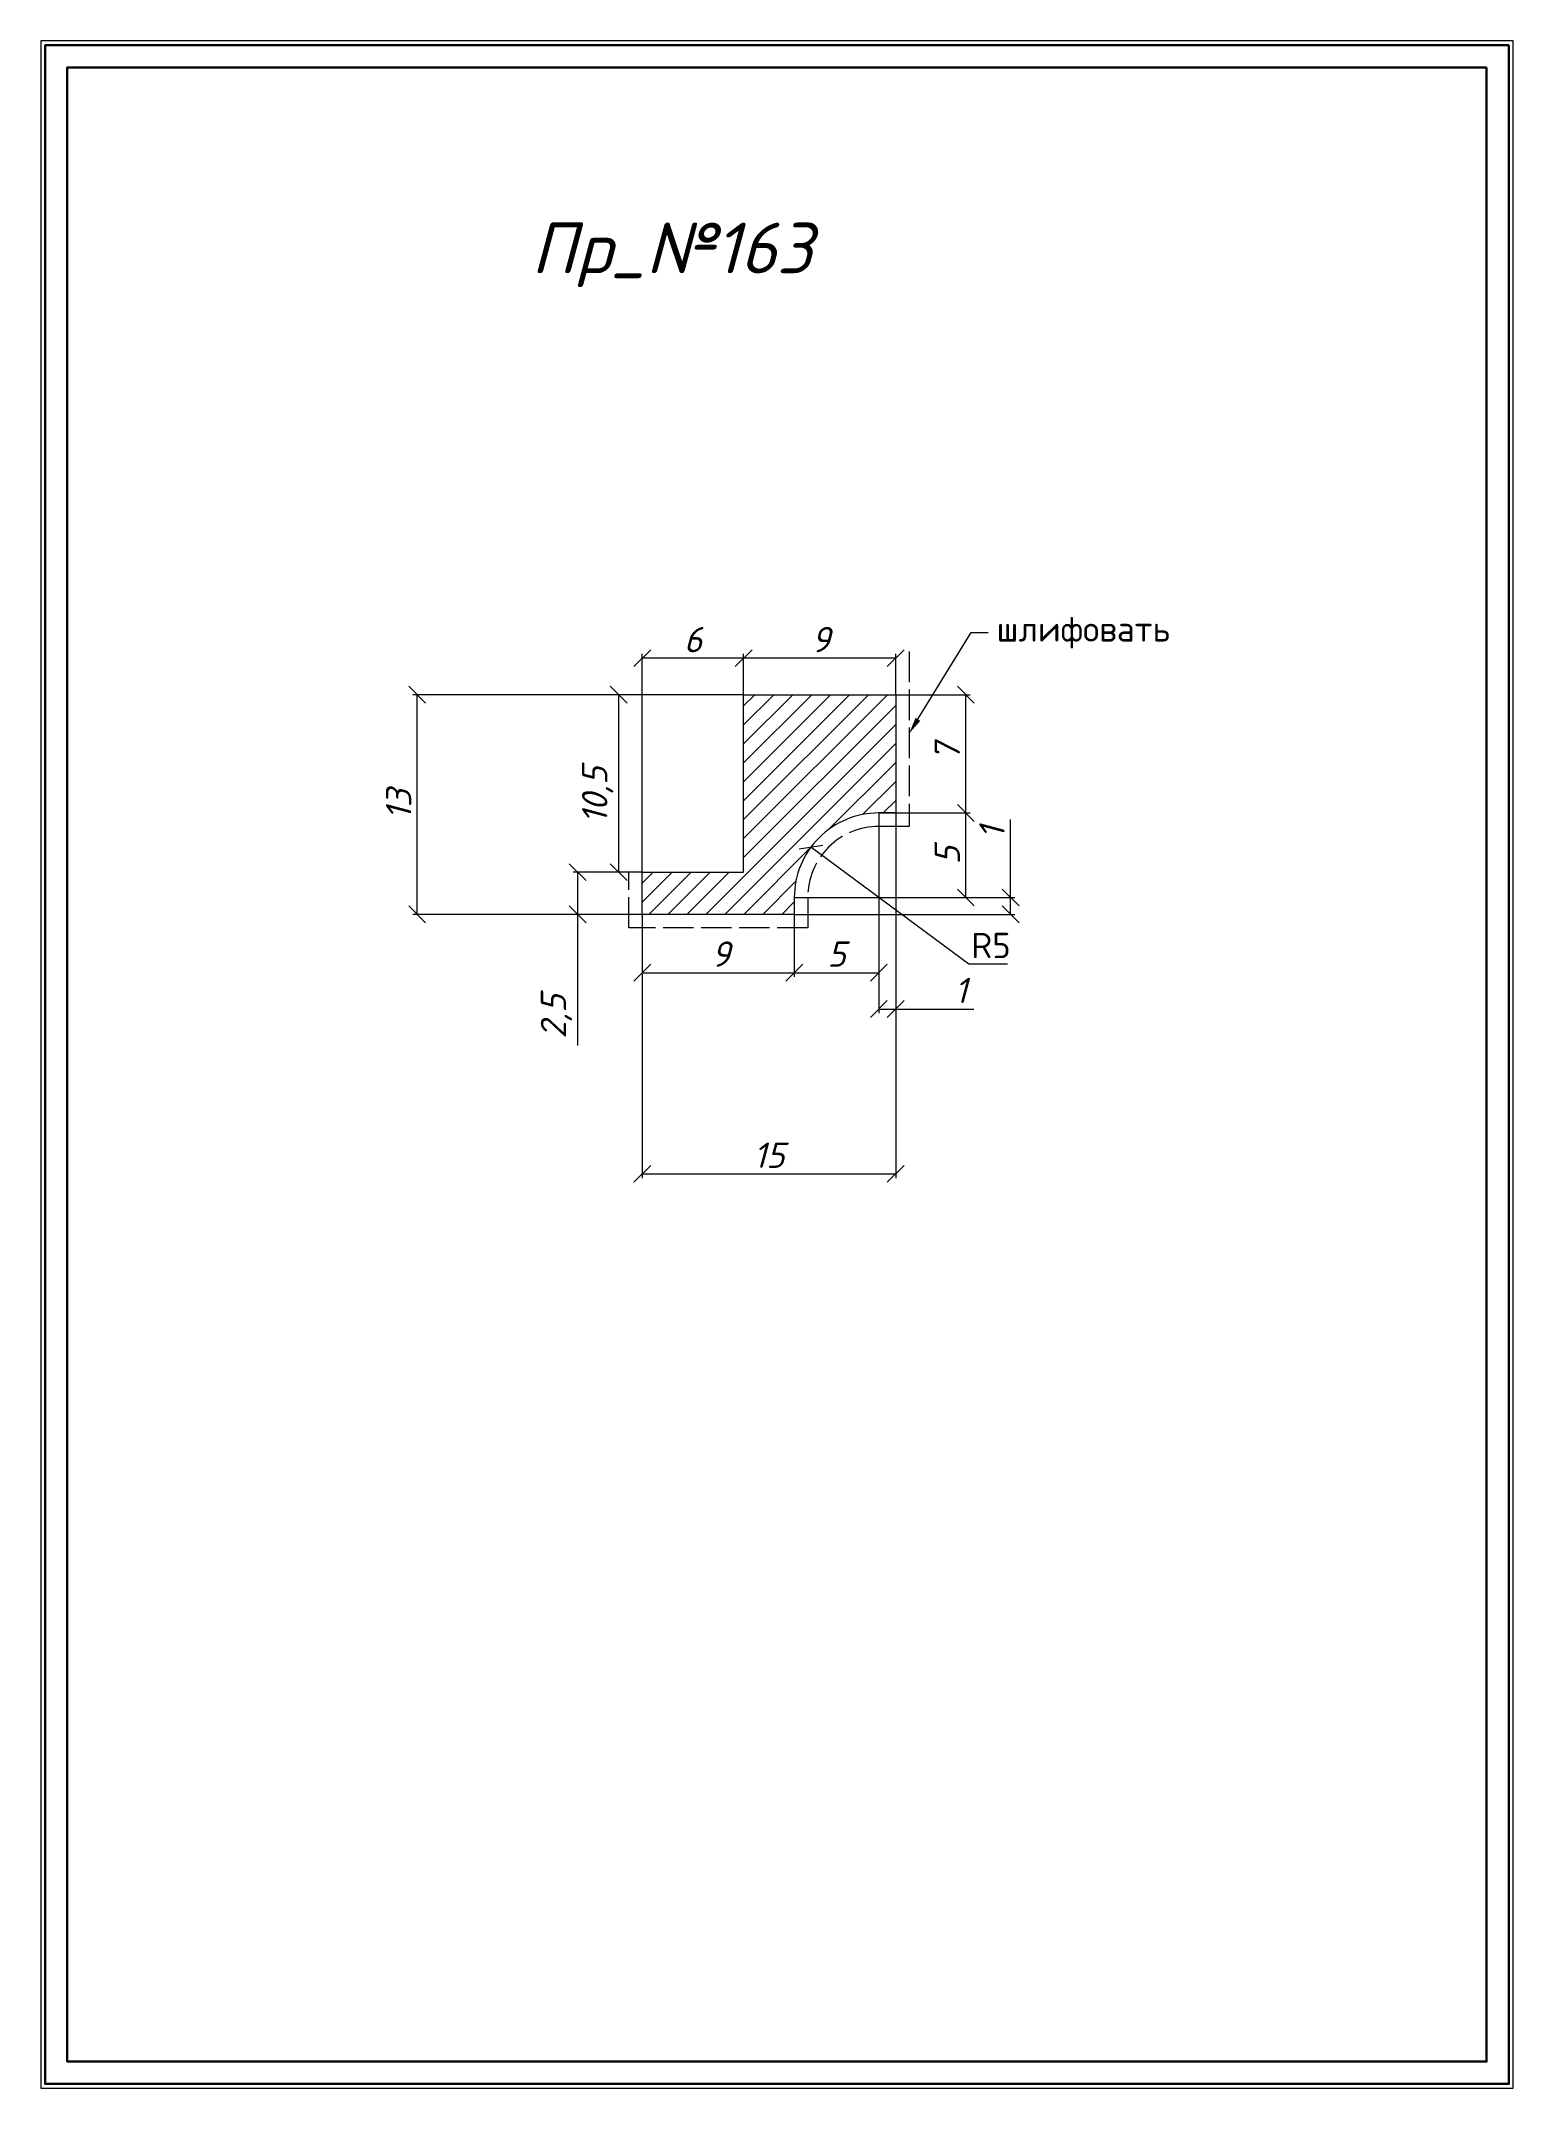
# Model space of a CAD drawing. Header units: millimetres. Extents: x 0 to 87, y -1951 to -1830.
import ezdxf
from ezdxf import colors
from ezdxf.entities.mleader import LeaderData, LeaderLine
from ezdxf.math import Vec2, Vec3

# ---------------------------------------------------------------- set-up
doc = ezdxf.new("R2010")
doc.units = ezdxf.units.MM
doc.linetypes.add('ACAD_ISO02W100', pattern=[15, 12, -3])
doc.layers.get('0').update_dxf_attribs({"lineweight": 13})
for name, color, linetype, lineweight in [('Пр_№163', 1, 'Continuous', 35), ('служебный слой ЛИНИИ ПУНКТИРНЫЕ', 7, 'ACAD_ISO02W100', 13), ('служебный слой НАДПИСИ', 7, 'Continuous', 13), ('служебный слой РАЗМЕРЫ', 7, 'Continuous', 9), ('служебный слой ШТАМП', 7, 'Continuous', 30)]:
    doc.layers.add(name, color=color, linetype=linetype, lineweight=lineweight)
doc.styles.add('ЕСКД', font='isocpeur.ttf', dxfattribs={"oblique": 15})
doc.styles.add('ЕСКД профили размеры', font='isocpeur.ttf')
doc.styles.add('ЕСКД профили текст', font='isocpeur.ttf')
doc.dimstyles.new('ЕСКД', dxfattribs={"dimtxt": 3.5, "dimasz": 2.5, "dimexe": 0.25, "dimexo": 0, "dimgap": 0.35, "dimtad": 1, "dimdec": 1, "dimzin": 9, "dimtxsty": 'ЕСКД', "dimblk": 'OBLIQUE', "dimcen": 0, "dimclrd": 256, "dimclre": 256, "dimclrt": 256, "dimadec": 1, "dimazin": 0, "dimtfac": 1, "dimtdec": 1, "dimtmove": 0, "dimatfit": 3, "dimldrblk": 'DOTSMALL', "dimfxl": 1, "dimlwd": -1, "dimlwe": -1, "dimarcsym": 0})
doc.dimstyles.new('ЕСКД профили$4', dxfattribs={"dimtxt": 1.5, "dimasz": 1, "dimexe": 0.3, "dimexo": 0, "dimgap": 0.35, "dimtad": 1, "dimtoh": 1, "dimdec": 1, "dimzin": 9, "dimtxsty": 'ЕСКД профили размеры', "dimblk": 'OBLIQUE', "dimcen": 0, "dimse1": 1, "dimclrd": 256, "dimclre": 256, "dimclrt": 256, "dimadec": 1, "dimazin": 0, "dimtfac": 1, "dimtdec": 1, "dimtofl": 0, "dimtmove": 0, "dimatfit": 3, "dimldrblk": 'DOTSMALL', "dimfxl": 1, "dimlwd": -1, "dimlwe": -1, "dimarcsym": 2})

# ---------------------------------------------------------------- blocks, each defined once
blk = doc.blocks.new('_OBLIQUE')
at = {"color": 0, "linetype": 'ByBlock'}
blk.add_line((-0.5, -0.5), (0.5, 0.5), dxfattribs=at)
blk = doc.blocks.new('*D15')
at = {"layer": 'Defpoints', "color": 0, "transparency": 16777216}
for p in [(49.34, -1880.55), (53.36, -1883.53)]:
    blk.add_point(p, dxfattribs=at)
at = {"layer": 'служебный слой РАЗМЕРЫ', "transparency": 16777216}
for p, q in [((54.66, -1884.49), (45.32, -1877.58)), ((56.96, -1884.49), (54.66, -1884.49))]:
    blk.add_line(p, q, dxfattribs=at)
at = {"layer": 'служебный слой РАЗМЕРЫ', "transparency": 16777216, "rotation": 143.4816130699621}
blk.add_blockref('_OBLIQUE', (45.32, -1877.58), dxfattribs=at)
at = {"layer": 'служебный слой РАЗМЕРЫ', "transparency": 16777216, "insert": (55.98, -1883.39), "char_height": 1.5, "attachment_point": 5, "style": 'ЕСКД профили размеры'}
blk.add_mtext('R5', dxfattribs=at)
blk = doc.blocks.new('_DotSmall')
at = {"color": 0, "linetype": 'ByBlock', "lineweight": -3, "const_width": 0.5}
blk.add_lwpolyline([(-0.0625, 0, 1), (0.0625, 0, 1)], format="xyb", close=True, dxfattribs=at)
blk = doc.blocks.new('*D14')
at = {"layer": 'Defpoints', "color": 0, "transparency": 16777216}
for p in [(22.02, -1868.55), (41.34, -1868.55), (35.34, -1881.55)]:
    blk.add_point(p, dxfattribs=at)
at = {"layer": 'служебный слой РАЗМЕРЫ', "transparency": 16777216}
for p, q in [((41.34, -1868.55), (21.77, -1868.55)), ((22.02, -1881.55), (22.02, -1868.55)), ((35.34, -1881.55), (21.77, -1881.55))]:
    blk.add_line(p, q, dxfattribs=at)
for p, rotation in [((22.02, -1868.55), 90), ((22.02, -1881.55), 270)]:
    blk.add_blockref('_OBLIQUE', p, dxfattribs=dict(at, rotation=rotation))
at = {"layer": 'служебный слой РАЗМЕРЫ', "transparency": 16777216, "insert": (20.92, -1875.05), "char_height": 1.5, "attachment_point": 5, "rotation": 90, "style": 'ЕСКД'}
blk.add_mtext('13', dxfattribs=at)
blk = doc.blocks.new('*D13')
at = {"layer": 'Defpoints', "color": 0, "transparency": 16777216}
for p in [(50.34, -1875.55), (35.34, -1881.55), (50.34, -1896.9)]:
    blk.add_point(p, dxfattribs=at)
at = {"layer": 'служебный слой РАЗМЕРЫ', "transparency": 16777216}
for p, q in [((50.34, -1875.55), (50.34, -1897.15)), ((35.34, -1881.55), (35.34, -1897.15)), ((35.34, -1896.9), (50.34, -1896.9))]:
    blk.add_line(p, q, dxfattribs=at)
at = {"layer": 'служебный слой РАЗМЕРЫ', "transparency": 16777216, "rotation": 180}
blk.add_blockref('_OBLIQUE', (35.34, -1896.9), dxfattribs=at)
at = {"layer": 'служебный слой РАЗМЕРЫ', "transparency": 16777216}
blk.add_blockref('_OBLIQUE', (50.34, -1896.9), dxfattribs=at)
at = {"layer": 'служебный слой РАЗМЕРЫ', "transparency": 16777216, "insert": (42.84, -1895.8), "char_height": 1.5, "attachment_point": 5, "style": 'ЕСКД'}
blk.add_mtext('15', dxfattribs=at)
blk = doc.blocks.new('*D12')
at = {"layer": 'Defpoints', "color": 0, "transparency": 16777216}
for p in [(49.34, -1875.55), (54.49, -1875.55), (44.34, -1880.55)]:
    blk.add_point(p, dxfattribs=at)
at = {"layer": 'служебный слой РАЗМЕРЫ', "transparency": 16777216}
for p, q in [((49.34, -1875.55), (54.74, -1875.55)), ((54.49, -1880.55), (54.49, -1875.55)), ((44.34, -1880.55), (54.74, -1880.55))]:
    blk.add_line(p, q, dxfattribs=at)
for p, rotation in [((54.49, -1875.55), 90), ((54.49, -1880.55), 270)]:
    blk.add_blockref('_OBLIQUE', p, dxfattribs=dict(at, rotation=rotation))
at = {"layer": 'служебный слой РАЗМЕРЫ', "transparency": 16777216, "insert": (53.39, -1878.05), "char_height": 1.5, "attachment_point": 5, "rotation": 90, "style": 'ЕСКД'}
blk.add_mtext('5', dxfattribs=at)
blk = doc.blocks.new('*D11')
at = {"layer": 'Defpoints', "color": 0, "transparency": 16777216}
for p in [(44.34, -1880.55), (57.14, -1880.55), (44.34, -1881.55)]:
    blk.add_point(p, dxfattribs=at)
at = {"layer": 'служебный слой РАЗМЕРЫ', "transparency": 16777216}
for p, q in [((57.14, -1880.55), (57.14, -1875.93)), ((44.34, -1880.55), (57.39, -1880.55)), ((57.14, -1881.55), (57.14, -1880.55)), ((44.34, -1881.55), (57.39, -1881.55))]:
    blk.add_line(p, q, dxfattribs=at)
for p, rotation in [((57.14, -1880.55), 90), ((57.14, -1881.55), 270)]:
    blk.add_blockref('_OBLIQUE', p, dxfattribs=dict(at, rotation=rotation))
at = {"layer": 'служебный слой РАЗМЕРЫ', "transparency": 16777216, "insert": (56.04, -1876.71), "char_height": 1.5, "attachment_point": 5, "rotation": 90, "style": 'ЕСКД'}
blk.add_mtext('1', dxfattribs=at)
blk = doc.blocks.new('*D10')
at = {"layer": 'Defpoints', "color": 0, "transparency": 16777216}
for p in [(49.34, -1875.55), (50.34, -1875.55), (50.34, -1887.15)]:
    blk.add_point(p, dxfattribs=at)
at = {"layer": 'служебный слой РАЗМЕРЫ', "transparency": 16777216}
for p, q in [((49.34, -1875.55), (49.34, -1887.4)), ((50.34, -1875.55), (50.34, -1887.4)), ((49.34, -1887.15), (50.34, -1887.15)), ((50.34, -1887.15), (54.96, -1887.15))]:
    blk.add_line(p, q, dxfattribs=at)
at = {"layer": 'служебный слой РАЗМЕРЫ', "transparency": 16777216, "rotation": 180}
blk.add_blockref('_OBLIQUE', (49.34, -1887.15), dxfattribs=at)
at = {"layer": 'служебный слой РАЗМЕРЫ', "transparency": 16777216}
blk.add_blockref('_OBLIQUE', (50.34, -1887.15), dxfattribs=at)
at = {"layer": 'служебный слой РАЗМЕРЫ', "transparency": 16777216, "insert": (54.19, -1886.05), "char_height": 1.5, "attachment_point": 5, "style": 'ЕСКД'}
blk.add_mtext('1', dxfattribs=at)
blk = doc.blocks.new('*D9')
at = {"layer": 'Defpoints', "color": 0, "transparency": 16777216}
for p in [(49.34, -1875.55), (44.34, -1881.55), (49.34, -1885)]:
    blk.add_point(p, dxfattribs=at)
at = {"layer": 'служебный слой РАЗМЕРЫ', "transparency": 16777216}
for p, q in [((49.34, -1875.55), (49.34, -1885.25)), ((44.34, -1881.55), (44.34, -1885.25)), ((44.34, -1885), (49.34, -1885))]:
    blk.add_line(p, q, dxfattribs=at)
at = {"layer": 'служебный слой РАЗМЕРЫ', "transparency": 16777216, "rotation": 180}
blk.add_blockref('_OBLIQUE', (44.34, -1885), dxfattribs=at)
at = {"layer": 'служебный слой РАЗМЕРЫ', "transparency": 16777216}
blk.add_blockref('_OBLIQUE', (49.34, -1885), dxfattribs=at)
at = {"layer": 'служебный слой РАЗМЕРЫ', "transparency": 16777216, "insert": (46.84, -1883.9), "char_height": 1.5, "attachment_point": 5, "style": 'ЕСКД'}
blk.add_mtext('5', dxfattribs=at)
blk = doc.blocks.new('*D8')
at = {"layer": 'Defpoints', "color": 0, "transparency": 16777216}
for p in [(35.34, -1881.55), (44.34, -1881.55), (44.34, -1885)]:
    blk.add_point(p, dxfattribs=at)
at = {"layer": 'служебный слой РАЗМЕРЫ', "transparency": 16777216}
for p, q in [((35.34, -1881.55), (35.34, -1885.25)), ((44.34, -1881.55), (44.34, -1885.25)), ((35.34, -1885), (44.34, -1885))]:
    blk.add_line(p, q, dxfattribs=at)
at = {"layer": 'служебный слой РАЗМЕРЫ', "transparency": 16777216, "rotation": 180}
blk.add_blockref('_OBLIQUE', (35.34, -1885), dxfattribs=at)
at = {"layer": 'служебный слой РАЗМЕРЫ', "transparency": 16777216}
blk.add_blockref('_OBLIQUE', (44.34, -1885), dxfattribs=at)
at = {"layer": 'служебный слой РАЗМЕРЫ', "transparency": 16777216, "insert": (39.98, -1883.9), "char_height": 1.5, "attachment_point": 5, "style": 'ЕСКД'}
blk.add_mtext('9', dxfattribs=at)
blk = doc.blocks.new('*D7')
at = {"layer": 'Defpoints', "color": 0, "transparency": 16777216}
for p in [(35.34, -1879.05), (31.51, -1881.55), (35.34, -1881.55)]:
    blk.add_point(p, dxfattribs=at)
at = {"layer": 'служебный слой РАЗМЕРЫ', "transparency": 16777216}
for p, q in [((35.34, -1879.05), (31.26, -1879.05)), ((31.51, -1879.05), (31.51, -1881.55)), ((35.34, -1881.55), (31.26, -1881.55)), ((31.51, -1881.55), (31.51, -1889.3))]:
    blk.add_line(p, q, dxfattribs=at)
for p, rotation in [((31.51, -1879.05), 90), ((31.51, -1881.55), 270)]:
    blk.add_blockref('_OBLIQUE', p, dxfattribs=dict(at, rotation=rotation))
at = {"layer": 'служебный слой РАЗМЕРЫ', "transparency": 16777216, "insert": (30.26, -1887.59), "char_height": 1.5, "attachment_point": 5, "rotation": 90, "style": 'ЕСКД'}
blk.add_mtext('2,5', dxfattribs=at)
blk = doc.blocks.new('*D6')
at = {"layer": 'Defpoints', "color": 0, "transparency": 16777216}
for p in [(33.95, -1868.55), (41.34, -1868.55), (35.34, -1879.05)]:
    blk.add_point(p, dxfattribs=at)
at = {"layer": 'служебный слой РАЗМЕРЫ', "transparency": 16777216}
for p, q in [((41.34, -1868.55), (33.7, -1868.55)), ((33.95, -1879.05), (33.95, -1868.55)), ((35.34, -1879.05), (33.7, -1879.05))]:
    blk.add_line(p, q, dxfattribs=at)
for p, rotation in [((33.95, -1868.55), 90), ((33.95, -1879.05), 270)]:
    blk.add_blockref('_OBLIQUE', p, dxfattribs=dict(at, rotation=rotation))
at = {"layer": 'служебный слой РАЗМЕРЫ', "transparency": 16777216, "insert": (32.7, -1874.49), "char_height": 1.5, "attachment_point": 5, "rotation": 90, "style": 'ЕСКД'}
blk.add_mtext('10,5', dxfattribs=at)
blk = doc.blocks.new('*D5')
at = {"layer": 'Defpoints', "color": 0, "transparency": 16777216}
for p in [(35.34, -1866.39), (41.34, -1868.55), (35.34, -1879.05)]:
    blk.add_point(p, dxfattribs=at)
at = {"layer": 'служебный слой РАЗМЕРЫ', "transparency": 16777216}
for p, q in [((35.34, -1879.05), (35.34, -1866.14)), ((41.34, -1866.39), (35.34, -1866.39)), ((41.34, -1868.55), (41.34, -1866.14))]:
    blk.add_line(p, q, dxfattribs=at)
at = {"layer": 'служебный слой РАЗМЕРЫ', "transparency": 16777216, "rotation": 180}
blk.add_blockref('_OBLIQUE', (35.34, -1866.39), dxfattribs=at)
at = {"layer": 'служебный слой РАЗМЕРЫ', "transparency": 16777216}
blk.add_blockref('_OBLIQUE', (41.34, -1866.39), dxfattribs=at)
at = {"layer": 'служебный слой РАЗМЕРЫ', "transparency": 16777216, "insert": (38.34, -1865.29), "char_height": 1.5, "attachment_point": 5, "style": 'ЕСКД'}
blk.add_mtext('6', dxfattribs=at)
blk = doc.blocks.new('*D4')
at = {"layer": 'Defpoints', "color": 0, "transparency": 16777216}
for p in [(41.34, -1866.39), (41.34, -1868.55), (50.34, -1868.55)]:
    blk.add_point(p, dxfattribs=at)
at = {"layer": 'служебный слой РАЗМЕРЫ', "transparency": 16777216}
for p, q in [((41.34, -1868.55), (41.34, -1866.14)), ((50.34, -1866.39), (41.34, -1866.39)), ((50.34, -1868.55), (50.34, -1866.14))]:
    blk.add_line(p, q, dxfattribs=at)
at = {"layer": 'служебный слой РАЗМЕРЫ', "transparency": 16777216, "rotation": 180}
blk.add_blockref('_OBLIQUE', (41.34, -1866.39), dxfattribs=at)
at = {"layer": 'служебный слой РАЗМЕРЫ', "transparency": 16777216}
blk.add_blockref('_OBLIQUE', (50.34, -1866.39), dxfattribs=at)
at = {"layer": 'служебный слой РАЗМЕРЫ', "transparency": 16777216, "insert": (45.9, -1865.29), "char_height": 1.5, "attachment_point": 5, "style": 'ЕСКД'}
blk.add_mtext('9', dxfattribs=at)
blk = doc.blocks.new('*D3')
at = {"layer": 'Defpoints', "color": 0, "transparency": 16777216}
for p in [(50.34, -1868.55), (54.49, -1868.55), (50.34, -1875.55)]:
    blk.add_point(p, dxfattribs=at)
at = {"layer": 'служебный слой РАЗМЕРЫ', "transparency": 16777216}
for p, q in [((50.34, -1868.55), (54.74, -1868.55)), ((54.49, -1875.55), (54.49, -1868.55)), ((50.34, -1875.55), (54.74, -1875.55))]:
    blk.add_line(p, q, dxfattribs=at)
for p, rotation in [((54.49, -1868.55), 90), ((54.49, -1875.55), 270)]:
    blk.add_blockref('_OBLIQUE', p, dxfattribs=dict(at, rotation=rotation))
at = {"layer": 'служебный слой РАЗМЕРЫ', "transparency": 16777216, "insert": (53.39, -1871.95), "char_height": 1.5, "attachment_point": 5, "rotation": 90, "style": 'ЕСКД'}
blk.add_mtext('7', dxfattribs=at)

msp = doc.modelspace()

# ---------------------------------------------------------------- hatches: boundary and pattern name
at = {"layer": 'служебный слой РАЗМЕРЫ'}
h = msp.add_hatch(dxfattribs=at)
h.set_pattern_fill('ANSI31', color=256, scale=0.25, style=0)
h.paths.add_polyline_path([(50.34, -1868.55), (41.34, -1868.55), (41.34, -1879.05), (35.34, -1879.05), (35.34, -1881.55), (44.34, -1881.55), (44.34, -1880.55, -0.414214), (49.34, -1875.55), (50.34, -1875.55)])

# ---------------------------------------------------------------- linework, layer by layer
at = {"layer": 'Пр_№163', "color": 5, "lineweight": 13}
msp.add_lwpolyline([(44.34, -1880.55), (44.34, -1881.55), (35.34, -1881.55), (35.34, -1879.05), (41.34, -1879.05), (41.34, -1868.55), (50.34, -1868.55), (50.34, -1875.55), (49.34, -1875.55, 0.414214)], format="xyb", close=True, dxfattribs=at)
at = {"layer": 'служебный слой ЛИНИИ ПУНКТИРНЫЕ', "ltscale": 0.15}
msp.add_lwpolyline([(51.13, -1866), (51.13, -1876.34), (49.34, -1876.34, 0.414214), (45.13, -1880.55), (45.13, -1882.34), (34.55, -1882.34), (34.55, -1879.05)], format="xyb", dxfattribs=at)
at = {"layer": 'служебный слой ШТАМП', "color": 6, "lineweight": 5, "ltscale": 100}
msp.add_lwpolyline([(86.88, -1829.87), (-0.25, -1829.87), (-0.25, -1951), (86.88, -1951)], close=True, dxfattribs=at)
at = {"layer": 'служебный слой ШТАМП', "ltscale": 100}
for points in [[(86.63, -1830.12), (0, -1830.12), (0, -1950.75), (86.63, -1950.75)], [(85.31, -1831.43), (1.31, -1831.43), (1.31, -1949.43), (85.31, -1949.43)]]:
    msp.add_lwpolyline(points, close=True, dxfattribs=at)

# ---------------------------------------------------------------- texts
at = {"layer": 'служебный слой НАДПИСИ', "style": 'ЕСКД', "oblique": 15}
msp.add_text('Пр_№163', height=3, dxfattribs=at).set_placement((28.76, -1843.62))

# ---------------------------------------------------------------- dimensions: what is measured, and where the dimension line sits
at = {"layer": 'служебный слой РАЗМЕРЫ'}
for base, p1, p2, picture, middle in [((35.34, -1866.39), (41.34, -1868.55), (35.34, -1879.05), '*D5', (38.34, -1866.39)), ((41.34, -1866.39), (50.34, -1868.55), (41.34, -1868.55), '*D4', (45.9, -1866.39)), ((50.34, -1896.9), (35.34, -1881.55), (50.34, -1875.55), '*D13', (42.84, -1896.9)), ((49.34, -1885), (44.34, -1881.55), (49.34, -1875.55), '*D9', (46.84, -1885)), ((50.34, -1887.15), (49.34, -1875.55), (50.34, -1875.55), '*D10', (54.19, -1887.15)), ((44.34, -1885), (35.34, -1881.55), (44.34, -1881.55), '*D8', (39.98, -1885))]:
    dim = msp.add_linear_dim(base=base, p1=p1, p2=p2, dimstyle='ЕСКД', override={"dimtxt": 1.5, "dimasz": 1}, dxfattribs=at)
    dim.commit()
    dim.dimension.update_dxf_attribs({"geometry": picture, "text_midpoint": middle, "dimtype": 128})
for base, p1, p2, picture, middle in [((22.02, -1868.55), (35.34, -1881.55), (41.34, -1868.55), '*D14', (22.02, -1875.05)), ((33.95, -1868.55), (35.34, -1879.05), (41.34, -1868.55), '*D6', (33.95, -1874.49)), ((54.49, -1868.55), (50.34, -1875.55), (50.34, -1868.55), '*D3', (54.49, -1871.95)), ((54.49, -1875.55), (44.34, -1880.55), (49.34, -1875.55), '*D12', (54.49, -1878.05)), ((57.14, -1880.55), (44.34, -1881.55), (44.34, -1880.55), '*D11', (57.14, -1876.71)), ((31.51, -1881.55), (35.34, -1879.05), (35.34, -1881.55), '*D7', (31.51, -1887.59))]:
    dim = msp.add_linear_dim(base=base, p1=p1, p2=p2, angle=90, dimstyle='ЕСКД', override={"dimtxt": 1.5, "dimasz": 1}, dxfattribs=at)
    dim.commit()
    dim.dimension.update_dxf_attribs({"geometry": picture, "text_midpoint": middle, "dimtype": 128})
dim = msp.add_radius_dim(center=(49.34, -1880.55), mpoint=(53.36, -1883.53), dimstyle='ЕСКД профили$4', dxfattribs=at)
dim.commit()
dim.dimension.update_dxf_attribs({"geometry": '*D15', "text_midpoint": (55.98, -1884.49), "dimtype": 132})

# ---------------------------------------------------------------- leaders
ml = msp.add_multileader_mtext('Standard', dxfattribs=at)
ml.set_content('\\A1;шлифовать', color=256, style='ЕСКД профили текст')
ml.set_leader_properties(color=256, linetype='ByLayer', lineweight=-1)
ml.build(insert=Vec2(0, 0))
ml.multileader.update_dxf_attribs({"dogleg_length": 1, "arrow_head_size": 1})
ctx = ml.context
ctx.base_point, ctx.char_height, ctx.arrow_head_size, ctx.landing_gap_size, ctx.plane_origin = Vec3(55.81, -1864.88), 1.5, 1, 0.5, Vec3(74.8, -1838.39)
notes = []
notes.append((ctx, [(1, (1, 1, 0), (54.81, -1864.88), (1, 0), 1, [(0, [(51.13, -1870.86)], 0, [])])]))
ctx.mtext.insert, ctx.mtext.flow_direction = Vec3(56.31, -1863.91), 5
for ctx, leaders in notes:
    for number, flags, end, landing, length, lines in leaders:
        leader = LeaderData()
        leader.index, (leader.has_last_leader_line, leader.has_dogleg_vector, leader.attachment_direction) = number, flags
        leader.last_leader_point, leader.dogleg_vector, leader.dogleg_length = Vec3(end), Vec3(landing), length
        for number, points, colour, breaks in lines:
            line = LeaderLine()
            line.index, line.vertices, line.color, line.breaks = number, Vec3.list(points), colors.encode_raw_color(colour), breaks
            leader.lines.append(line)
        ctx.leaders.append(leader)

doc.saveas('drawing.dxf')
